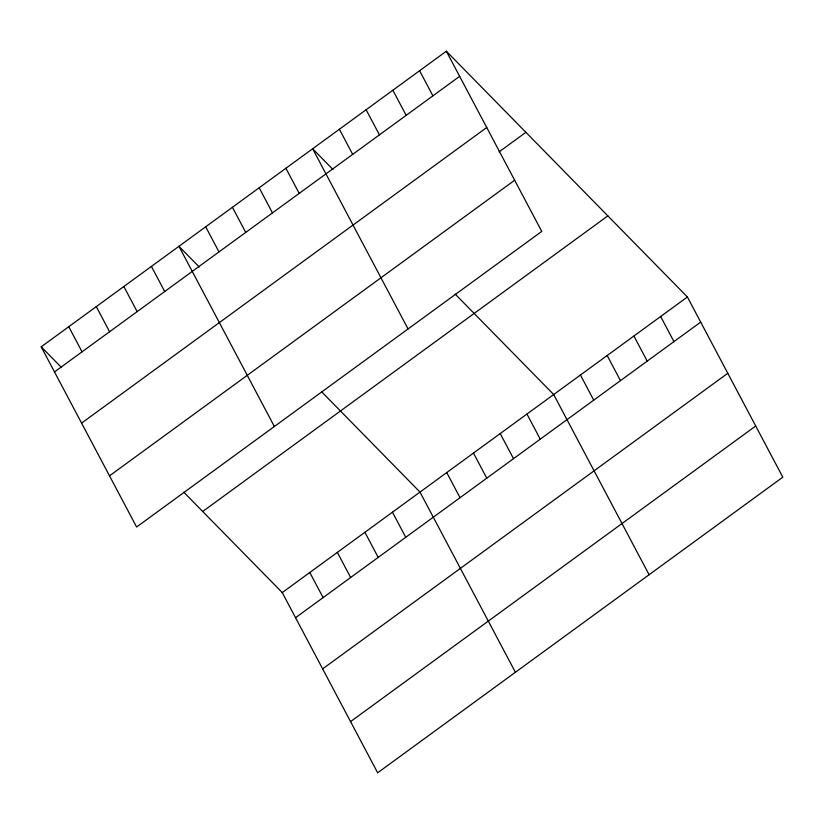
<?xml version="1.0" encoding="UTF-8"?>
<svg xmlns="http://www.w3.org/2000/svg" width="824" height="824" viewBox="0 0 824 824"><rect width="100%" height="100%" fill="white"/><g stroke="black" fill="none" stroke-linecap="round" stroke-linejoin="round"><path stroke-width="1.24" d="M446.34 51.212L541.749 231.41L136.609 527.01L41.2 346.822L446.34 51.212L687.391 296.99L782.8 477.178L377.66 772.788L282.251 592.59L183.721 492.134M54.497 371.933L459.637 76.333M81.597 423.114L486.737 127.504M499.148 151.832L525.887 132.324M109.51 475.839L514.66 180.229M202.704 511.488L607.844 215.888M282.251 592.59L687.391 296.99M295.548 617.712L700.688 322.102M322.637 668.882L727.788 373.282M350.561 721.608L755.701 426.008M332.978 169.487L312.646 148.763L408.055 328.961M455.167 294.086L553.697 394.542L649.106 574.73M199.274 267.038L178.952 246.314L274.361 426.502M321.473 391.627L419.993 492.083L515.402 672.281M41.2 346.822L61.532 367.545M660.652 316.498L673.95 341.61M633.914 336.007L647.211 361.128M607.175 355.515L620.472 380.637M419.601 70.72L432.899 95.841M580.436 375.023L593.733 400.145M392.863 90.238L406.16 115.35M366.124 109.746L379.421 134.858M526.958 414.05L540.256 439.161M339.385 129.255L352.682 154.366M500.219 433.558L513.517 458.669M473.481 453.066L486.778 478.178M285.907 168.271L299.205 193.393M446.742 472.574L460.039 497.696M259.169 187.779L272.466 212.901M232.43 207.298L245.727 232.409M392.451 512.188L405.748 537.299M205.691 226.806L218.988 251.917M364.898 532.294L378.195 557.405M337.346 552.389L350.643 577.5M151.4 266.409L164.697 291.531M309.793 572.495L323.101 597.606M123.847 286.515L137.145 311.627M96.295 306.621L109.602 331.732M68.752 326.716L82.05 351.827"/></g></svg>
